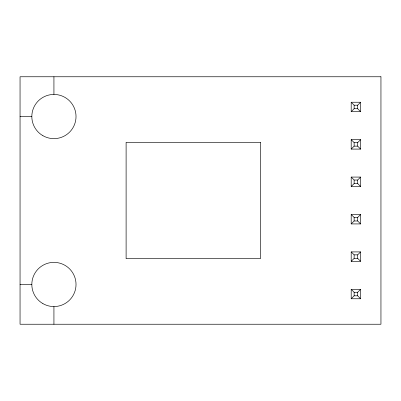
<?xml version="1.0" encoding="UTF-8"?>
<svg xmlns="http://www.w3.org/2000/svg" width="401" height="401" viewBox="0 0 401 401"><rect width="100%" height="100%" fill="white"/><g stroke="black" fill="none" stroke-linecap="round" stroke-linejoin="round"><path stroke-width="0.6" d="M351.196 111.673L354.138 108.726L357.677 108.726L360.619 111.673L360.619 102.245L351.196 102.245L351.196 111.673L360.619 111.673M351.196 102.245L354.138 105.192L357.677 105.192L360.619 102.245M351.196 149.092L354.138 146.144L357.677 146.144L360.619 149.092L360.619 139.663L351.196 139.663L351.196 149.092L360.619 149.092M351.196 139.663L354.138 142.611L357.677 142.611L360.619 139.663M351.196 186.505L354.138 183.558L357.677 183.558L360.619 186.505L351.196 186.505L351.196 177.077L360.619 177.077L360.619 186.505M351.196 177.077L354.138 180.024L357.677 180.024L360.619 177.077M351.196 223.923L354.138 220.976L357.677 220.976L360.619 223.923L360.619 214.495L351.196 214.495L351.196 223.923L360.619 223.923M351.196 214.495L354.138 217.442L357.677 217.442L360.619 214.495M351.196 261.337L354.138 258.389L357.677 258.389L360.619 261.337L351.196 261.337L351.196 251.908L360.619 251.908L360.619 261.337M351.196 251.908L354.138 254.856L357.677 254.856L360.619 251.908M351.196 298.755L354.138 295.808L357.677 295.808L360.619 298.755L360.619 289.327L351.196 289.327L351.196 298.755L360.619 298.755M351.196 289.327L354.138 292.274L357.677 292.274L360.619 289.327M20.05 116.536L31.834 116.536M20.05 284.464L31.834 284.464M357.677 105.192L357.677 108.726M357.677 142.611L357.677 146.144M357.677 180.024L357.677 183.558M357.677 217.442L357.677 220.976M357.677 254.856L357.677 258.389M357.677 292.274L357.677 295.808M354.138 105.192L354.138 108.726M354.138 142.611L354.138 146.144M354.138 180.024L354.138 183.558M354.138 217.442L354.138 220.976M354.138 254.856L354.138 258.389M354.138 292.274L354.138 295.808M53.929 76.761L53.929 94.441M53.929 306.559L53.929 324.239M380.95 76.761L20.05 76.761L20.05 324.239L380.95 324.239L380.95 76.761M260.455 142.315L126.109 142.315L126.109 258.685L260.455 258.685L260.455 142.315M42.882 303.602A22.095 22.095 0 0 0 76.025 284.464A22.095 22.095 0 0 0 42.882 265.327A22.095 22.095 0 0 0 42.882 303.602M42.882 135.673A22.095 22.095 0 0 0 76.025 116.536A22.095 22.095 0 0 0 42.882 97.398A22.095 22.095 0 0 0 42.882 135.673"/></g></svg>
